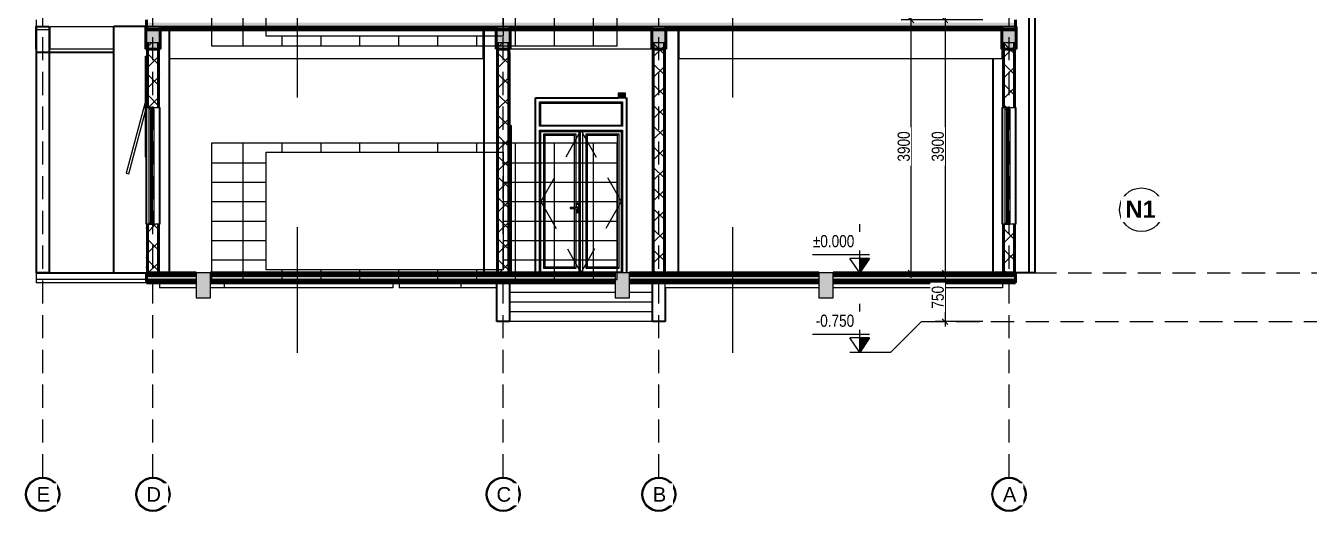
# Model space of a CAD drawing. Header units: millimetres. Extents: x -31177 to 43935, y -145912 to 20306.
# Drawn here: x -15163 to 4630, y -143675 to -136188 of the extents above; entities that cross this region are included whole.
import ezdxf

# ---------------------------------------------------------------- set-up
doc = ezdxf.new("R2010")
doc.units = ezdxf.units.MM
doc.linetypes.add('Centre', pattern=[2381.25, 476.25, -357.1875, 1190.625, -357.1875])
doc.linetypes.add('Hidden', pattern=[535.78125, 357.1875, -178.59375])
for name, color, linetype, lineweight in [('A-ANNO-DIMS', 1, 'Continuous', 9), ('A-ANNO-NOTE', 2, 'Continuous', 9), ('A-DETL', 8, 'Continuous', 18), ('A-DETL-GENF', 8, 'Continuous', 18), ('A-DOOR', 2, 'Continuous', 25), ('A-DOOR-FRAM', 2, 'Continuous', 18), ('A-FLOR', 7, 'Continuous', 18), ('A-FLOR-LEVL', 8, 'Continuous', 9), ('A-FLOR-MCUT', 7, 'Continuous', 50), ('A-FLOR-PATT', 8, 'Continuous', 50), ('A-GLAZ', 4, 'Continuous', 25), ('A-WALL', 7, 'Continuous', 35), ('A-WALL-PATT', 8, 'Continuous', 25), ('G-IMPT', 8, 'Continuous', 18), ('S-BEAM', 7, 'Continuous', 18), ('S-COLS', 7, 'Continuous', 35), ('S-FNDN', 7, 'Continuous', 18), ('S-GRID', 1, 'Continuous', 9), ('S-GRID-IDEN', 1, 'Continuous', 9)]:
    doc.layers.add(name, color=color, linetype=linetype, lineweight=lineweight)
doc.styles.add('Arial', font='arial.ttf', dxfattribs={"width": 0.8, "height": 187.5})
doc.styles.add('Arial_1', font='arial.ttf', dxfattribs={"height": 225})
doc.styles.add('Arial_B', font='arialbd.ttf', dxfattribs={"height": 262.5})
doc.dimstyles.new('kt_nam', dxfattribs={"dimscale": 304.8, "dimtxt": 191.298637, "dimasz": 0.295276, "dimexe": 0.492126, "dimexo": 0.0625, "dimgap": 0.049213, "dimtad": 1, "dimdec": 0, "dimzin": 0, "dimdsep": 46, "dimtxsty": 'Arial', "dimblk1": 'OBLIQUE', "dimblk2": 'OBLIQUE', "dimsah": 1, "dimcen": 0.09, "dimdle": 0.246063, "dimazin": 0, "dimtfac": 1, "dimtdec": 4, "dimtix": 1, "dimtmove": 0, "dimatfit": 3, "dimfxl": 1.968504, "dimfxlon": 1, "dimtvp": 1, "dimtfill": 1, "dimtolj": 1, "dimtzin": 0, "dimarcsym": 2})
pattern_1 = [(0, (-7608.4, -134654.615), (304.8, 76.2), [25.146, -203.454, 25.146, -203.454, -1219.2]), (0, (-7608.4, -134654.615), (304.8, 76.2), [-457.2, 25.146, -432.054, 25.146, -203.454, -533.4]), (0, (-7608.4, -134654.615), (304.8, 76.2), [-1143, 25.146, -127.254, 25.146, -355.854]), (120, (-7494.1, -134616.515), (-218.39114, 225.86454), [25.146, -203.454, 25.146, -203.454, -1219.2]), (120, (-7494.1, -134616.515), (-218.39114, 225.86454), [-457.2, 25.146, -432.054, 25.146, -203.454, -533.4]), (120, (-7494.1, -134616.515), (-218.39114, 225.86454), [-1143, 25.146, -127.254, 25.146, -355.854]), (240, (-7456, -134464.115), (-86.40886, -302.06454), [25.146, -203.454, 25.146, -203.454, -1219.2]), (240, (-7456, -134464.115), (-86.40886, -302.06454), [-457.2, 25.146, -432.054, 25.146, -203.454, -533.4]), (240, (-7456, -134464.115), (-86.40886, -302.06454), [-1143, 25.146, -127.254, 25.146, -355.854])]
pattern_2 = [(45, (-7608.4, -134654.61), (-159.099, 159.099), []), (135, (-7608.4, -134654.61), (-159.099, -159.099), [])]
pattern_3 = [(0, (-7608.4, -134654.6), (476.25, 476.25), [476.25, -476.25]), (0, (-7608.4, -134476), (476.25, 476.25), [476.25, -476.25]), (0, (-7608.4, -134297.43), (476.25, 476.25), [476.25, -476.25]), (90, (-7548.87, -134237.9), (-476.25, 476.25), [476.25, -476.25]), (90, (-7370.3, -134237.9), (-476.25, 476.25), [476.25, -476.25]), (90, (-7191.7, -134237.9), (-476.25, 476.25), [476.25, -476.25])]
pattern_4 = [(50, (-7608.4, -134654.6), (546.553, -47.817), [57.15, -628.65]), (355, (-7608.4, -134654.6), (-105.728, 573.17), [45.72, -502.92]), (100.451, (-7562.86, -134658.6), (440.828, 525.35), [48.57, -534.27]), (46.184, (-7608.4, -134502.2), (813.237, -126.13), [85.725, -942.975]), (96.636, (-7540.6, -134512.7), (712.21, 742.28), [72.855, -801.405]), (351.184, (-7608.4, -134502.2), (712.215, 742.276), [68.58, -754.38]), (21, (-7532.2, -134540.3), (454.843, -306.796), [57.15, -628.65]), (326, (-7532.2, -134540.3), (185.406, 552.564), [45.72, -502.92]), (71.451, (-7494.3, -134565.9), (640.25, 245.764), [48.57, -534.27]), (37.5, (-7608.4, -134654.61), (9.2664, 253.665), [25.146, -471.678, 25.146, -485.394, -504.825]), (37.5, (-7608.4, -134654.61), (9.2664, 253.665), [-1007.364, 25.146, -479.679]), (7.5, (-7608.4, -134654.61), (200.4594, 300.541), [25.146, -265.938, 25.146, -460.248, -192.405]), (7.5, (-7608.4, -134654.61), (200.4594, 300.541), [-776.478, 25.146, -167.259]), (327.5, (-7778.33, -134654.61), (406.773, -17.1864), [25.146, -165.354, 25.146, -569.214, -788.67]), (327.5, (-7778.33, -134654.61), (406.773, -17.1864), [-784.86, 25.146, -763.524]), (317.5, (-7854.53, -134654.6), (444.388, 76.28), [25.146, -222.504, 25.146, -369.57, -560.07]), (317.5, (-7854.53, -134654.6), (444.388, 76.28), [-642.366, 25.146, -534.924])]

# ---------------------------------------------------------------- blocks, each defined once
blk = doc.blocks.new('Cua_Chong_Chay_D7_1Canh - D7_1200x2200-2407364-MẶT CẮT 5-5')
at = {"layer": 'A-DOOR-FRAM'}
for q in [(-7699.1, 2275), (-7675, 0)]:
    blk.add_line((-7675, 2275), q, dxfattribs=at)
blk = doc.blocks.new('CUA SO 2 CANH NHOM KINH O O THOANG - S1_1500x1800-2404851-MẶT CẮT 5-5')
at = {"layer": 'A-GLAZ'}
for p, q in [((-13187, 2550), (-13263, 2550)), ((-13263, 2550), (-13263, 2525)), ((-13263, 2525), (-13187, 2525)), ((-13212.5, 2525), (-13237.5, 2525)), ((-13237.5, 2525), (-13237.5, 2449)), ((-13237.5, 2449), (-13212.5, 2449)), ((-13222.5, 2449), (-13227.5, 2449)), ((-13227.5, 2449), (-13227.5, 851)), ((-13222.5, 851), (-13222.5, 2449)), ((-13212.5, 2449), (-13212.5, 2525)), ((-13187, 2525), (-13187, 2550)), ((-13212.5, 851), (-13237.5, 851)), ((-13237.5, 851), (-13237.5, 775)), ((-13227.5, 851), (-13222.5, 851)), ((-13212.5, 775), (-13212.5, 851)), ((-13187, 775), (-13263, 775)), ((-13263, 775), (-13263, 750)), ((-13263, 750), (-13187, 750)), ((-13237.5, 775), (-13212.5, 775)), ((-13187, 750), (-13187, 775))]:
    blk.add_line(p, q, dxfattribs=at)
at = {"layer": 'A-GLAZ', "lineweight": 18}
for p, q in [((-13263, 2525), (-13263, 775)), ((-13237.5, 2449), (-13237.5, 851)), ((-13212.5, 2449), (-13212.5, 851)), ((-13187, 2525), (-13187, 775))]:
    blk.add_line(p, q, dxfattribs=at)
blk = doc.blocks.new('ATT_Window 2 - S5_800x600-2360992-MẶT CẮT 5-5')
at = {"layer": 'A-GLAZ'}
for p, q in [((-13314, 3490), (-13314, 3700)), ((-13310, 3700), (-13314, 3700)), ((-13310, 3490), (-13314, 3490)), ((-13314, 3340), (-13300, 3340)), ((-13314, 2260), (-13314, 3340)), ((-13314, 2647), (-13611, 1538)), ((-13572, 1528), (-13314, 2492)), ((-13314, 2407), (-13315, 2400)), ((-13315, 1800), (-13315, 2400)), ((-13314, 2260), (-13300, 2260)), ((-13310, 2110), (-13310, 2260)), ((-13314, 1900), (-13314, 2110)), ((-13300, 2110), (-13314, 2110)), ((-13310, 1775), (-13315, 1800)), ((-13300, 1900), (-13314, 1900)), ((-13310, 1775), (-13310, 1900)), ((-13300, 1775), (-13310, 1775)), ((-13611, 1538), (-13572, 1528))]:
    blk.add_line(p, q, dxfattribs=at)
blk = doc.blocks.new('M_Concrete-Rectangular-Column - COT250X350-2391829-MẶT CẮT 5-5')
at = {"layer": 'S-COLS'}
blk.add_line((-250, 3300), (-250, 0), dxfattribs=at)
blk = doc.blocks.new('M_Concrete-Rectangular-Column - COT250X400-2391830-MẶT CẮT 5-5')
at = {"layer": 'S-COLS'}
blk.add_line((-8100, 3750), (-8100, 0), dxfattribs=at)
blk = doc.blocks.new('M_Concrete-Rectangular-Column - COT250X350-V1-MẶT CẮT 5-5')
at = {"layer": 'S-COLS'}
blk.add_line((-12950, 3750), (-12950, 0), dxfattribs=at)
blk = doc.blocks.new('M_Concrete-Rectangular-Column - COT200X200-2391828-MẶT CẮT 5-5')
at = {"layer": 'S-COLS'}
for p, q in [((-15000, 3800), (-15000, 0)), ((-14999, 3800), (-14800, 3800)), ((-14800, 3800), (-14800, 0)), ((-14800, 0), (-14999, 0))]:
    blk.add_line(p, q, dxfattribs=at)
blk = doc.blocks.new('M_Concrete-Rectangular-Column - COT250X400-V2-MẶT CẮT 5-5')
at = {"layer": 'S-COLS'}
blk.add_line((-5100, 3750), (-5100, 0), dxfattribs=at)
blk = doc.blocks.new('dam betong - 220X350-2382505-MẶT CẮT 5-5')
at = {"layer": 'S-BEAM'}
for p, q in [((-15010, 3800), (-15010, 3450)), ((-15000, 3800), (-15010, 3800)), ((-14790, 3450), (-14790, 3750)), ((-15010, 3450), (-15000, 3450)), ((-14800, 3450), (-14790, 3450))]:
    blk.add_line(p, q, dxfattribs=at)
blk = doc.blocks.new('Mat_Tien_3dsMax - Sync_3dsMax_To_Revit-2401403-MẶT CẮT 5-5')
at = {"layer": 'G-IMPT'}
for p, q in [((-6600, -750), (-6600, -750)), ((-6600, -750), (-6600, -750)), ((-6600, -750), (-6600, -750)), ((-6600, -750), (-6600, -750)), ((-6600, -750), (-6600, -750)), ((-6600, -750), (-6600, -750)), ((-6600, -750), (-6600, -750)), ((-6600, -750), (-6600, -750)), ((-6599, -750), (-6598, -750)), ((-6598, -750), (-6599, -750)), ((-6599, -750), (-6598, -750)), ((-6598, -750), (-6599, -750)), ((-6597, -750), (-6598, -750)), ((-6597, -750), (-6598, -750)), ((-6597, -750), (-6598, -750)), ((-6597, -750), (-6598, -750)), ((-6596, -750), (-6596, -750)), ((-6596, -750), (-6596, -750)), ((-6596, -750), (-6596, -750)), ((-6596, -750), (-6596, -750)), ((-6596, -750), (-6596, -750)), ((-6596, -750), (-6596, -750)), ((-6596, -750), (-6596, -750)), ((-6596, -750), (-6596, -750))]:
    blk.add_line(p, q, dxfattribs=at)
blk = doc.blocks.new('Mat_Tien_3dsMax - Mat_Tien_3dsMax-2387879-MẶT CẮT 5-5')
blk.add_blockref('Mat_Tien_3dsMax - Sync_3dsMax_To_Revit-2401403-MẶT CẮT 5-5', (0, 0))
blk = doc.blocks.new('CỬA 2 CÁNH EROWINDOW_có ô chết_ - D2_1400x2200-2361183-MẶT CẮT 5-5')
at = {"layer": 'A-DOOR'}
for p, q in [((-7239, 2639), (-5961, 2639)), ((-7239, 2639), (-7219, 2619)), ((-7239, 2261), (-7239, 2639)), ((-7239, 2639), (-5961, 2639)), ((-7239, 2261), (-7239, 2639)), ((-7219, 2619), (-5981, 2619)), ((-7219, 2281), (-7219, 2619)), ((-5961, 2639), (-5981, 2619)), ((-5981, 2619), (-5981, 2281)), ((-5961, 2639), (-5961, 2261)), ((-5961, 2639), (-5961, 2261)), ((-7239, 2261), (-7219, 2281)), ((-5961, 2261), (-7239, 2261)), ((-5961, 2261), (-7239, 2261)), ((-7239, 2200), (-5961, 2200)), ((-7239, 2200), (-7219, 2180)), ((-7239, 0), (-7239, 2200)), ((-7239, 2200), (-5961, 2200)), ((-7239, 0), (-7239, 2200)), ((-7219, 2281), (-5981, 2281)), ((-7219, 2180), (-6628, 2180)), ((-7219, 0), (-7219, 2180)), ((-6628, 15), (-6628, 2187)), ((-6609, 2200), (-6573, 2200)), ((-6609, 15), (-6609, 2200)), ((-6573, 15), (-6573, 2200)), ((-6571, 15), (-6571, 2198)), ((-6571, 2180), (-5981, 2180)), ((-5981, 2281), (-5961, 2261)), ((-5961, 2200), (-5981, 2180)), ((-5981, 2180), (-5981, 0)), ((-5961, 2200), (-5961, 0)), ((-5961, 2200), (-5961, 0)), ((-7171, 2144), (-6680, 2144)), ((-7171, 2144), (-7151, 2124)), ((-7171, 71), (-7171, 2144)), ((-7171, 71), (-7171, 2144)), ((-7171, 2144), (-6680, 2144)), ((-7151, 91), (-7151, 2124)), ((-7151, 2124), (-6700, 2124)), ((-6700, 2124), (-6680, 2144)), ((-6700, 1008), (-6700, 2124)), ((-6680, 2144), (-6680, 1013)), ((-6680, 2144), (-6680, 1013)), ((-6520, 2144), (-6017, 2144)), ((-6520, 2144), (-6500, 2124)), ((-6520, 71), (-6520, 2144)), ((-6520, 2144), (-6017, 2144)), ((-6520, 71), (-6520, 2144)), ((-6500, 91), (-6500, 2124)), ((-6500, 2124), (-6037, 2124)), ((-6037, 2124), (-6017, 2144)), ((-6037, 91), (-6037, 2124)), ((-6017, 2144), (-6017, 71)), ((-6017, 2144), (-6017, 71)), ((-6690, 1008), (-6760, 1008)), ((-6689, 1004), (-6760, 1004)), ((-6760, 996), (-6689, 996)), ((-6760, 992), (-6690, 992)), ((-6700, 91), (-6700, 992)), ((-6680, 1013), (-6690, 1008)), ((-6690, 992), (-6680, 987)), ((-6679, 1009), (-6689, 1004)), ((-6689, 996), (-6679, 991)), ((-6654, 1013), (-6680, 1013)), ((-6654, 1009), (-6679, 1009)), ((-6679, 991), (-6654, 991)), ((-6674, 1055), (-6674, 1013)), ((-6634, 945), (-6634, 1055)), ((-6680, 987), (-6654, 987)), ((-6680, 987), (-6680, 71)), ((-6680, 987), (-6680, 71)), ((-6674, 987), (-6674, 945)), ((-6659, 960), (-6659, 971)), ((-6657, 973), (-6652, 973)), ((-6657, 953), (-6657, 958)), ((-6657, 958), (-6657, 953)), ((-6652, 958), (-6652, 953)), ((-6652, 953), (-6652, 958)), ((-6650, 971), (-6650, 960)), ((-7219, 15), (-6628, 15)), ((-7171, 71), (-7151, 91)), ((-6680, 71), (-7171, 71)), ((-6680, 71), (-7171, 71)), ((-6700, 91), (-7151, 91)), ((-6680, 71), (-6700, 91)), ((-6609, 15), (-6628, 15)), ((-6573, 15), (-6609, 15)), ((-6571, 15), (-6573, 15)), ((-6571, 15), (-5981, 15)), ((-6520, 71), (-6500, 91)), ((-6017, 71), (-6520, 71)), ((-6017, 71), (-6520, 71)), ((-6037, 91), (-6500, 91)), ((-6017, 71), (-6037, 91))]:
    blk.add_line(p, q, dxfattribs=at)
at = {"layer": 'A-DOOR', "linetype": 'Centre', "lineweight": 18}
for p, q in [((-6600, 2200), (-7219, 1100)), ((-6600, 2200), (-5981, 1100)), ((-7219, 1100), (-6600, 0)), ((-5981, 1100), (-6600, 0))]:
    blk.add_line(p, q, dxfattribs=at)
at = {"layer": 'A-DOOR', "flags": 128}
for points in [[(-6760, 1008), (-6760, 1008), (-6761, 1008), (-6761, 1008), (-6761, 1008), (-6762, 1008), (-6762, 1008), (-6762, 1008), (-6763, 1008), (-6763, 1007), (-6763, 1007), (-6763, 1007), (-6764, 1007), (-6764, 1007), (-6764, 1007), (-6765, 1007), (-6765, 1006), (-6765, 1006), (-6765, 1006), (-6766, 1006), (-6766, 1006), (-6766, 1005), (-6766, 1005), (-6766, 1005), (-6767, 1005), (-6767, 1004), (-6767, 1004), (-6767, 1004), (-6767, 1003), (-6767, 1003), (-6768, 1003), (-6768, 1003), (-6768, 1002), (-6768, 1002), (-6768, 1002), (-6768, 1001), (-6768, 1001), (-6768, 1001), (-6768, 1000), (-6768, 1000), (-6768, 1000), (-6768, 999), (-6768, 999), (-6768, 999), (-6768, 998), (-6768, 998), (-6768, 998), (-6768, 998), (-6768, 997), (-6767, 997), (-6767, 997), (-6767, 996), (-6767, 996), (-6767, 996), (-6767, 996), (-6767, 995), (-6766, 995), (-6766, 995), (-6766, 995), (-6766, 994), (-6765, 994), (-6765, 994), (-6765, 994), (-6765, 993), (-6764, 993), (-6764, 993), (-6764, 993), (-6764, 993), (-6763, 993), (-6763, 993), (-6763, 992), (-6762, 992), (-6762, 992), (-6762, 992), (-6762, 992), (-6761, 992), (-6761, 992), (-6761, 992), (-6760, 992), (-6760, 992)], [(-6654, 987), (-6654, 987), (-6653, 987), (-6653, 987), (-6652, 987), (-6651, 987), (-6651, 987), (-6650, 988), (-6650, 988), (-6650, 988), (-6649, 988), (-6649, 988), (-6648, 988), (-6648, 989), (-6647, 989), (-6647, 989), (-6646, 990), (-6646, 990), (-6646, 990), (-6645, 991), (-6645, 991), (-6644, 991), (-6644, 992), (-6644, 992), (-6643, 993), (-6643, 993), (-6643, 993), (-6643, 994), (-6642, 994), (-6642, 995), (-6642, 995), (-6642, 996), (-6642, 996), (-6641, 997), (-6641, 997), (-6641, 998), (-6641, 998), (-6641, 999), (-6641, 999), (-6641, 1000), (-6641, 1000), (-6641, 1001), (-6641, 1001), (-6641, 1002), (-6641, 1002), (-6641, 1003), (-6642, 1003), (-6642, 1004), (-6642, 1004), (-6642, 1005), (-6642, 1005), (-6642, 1006), (-6643, 1006), (-6643, 1007), (-6643, 1007), (-6644, 1008), (-6644, 1008), (-6644, 1008), (-6645, 1009), (-6645, 1009), (-6645, 1010), (-6646, 1010), (-6646, 1010), (-6647, 1011), (-6647, 1011), (-6647, 1011), (-6648, 1011), (-6648, 1012), (-6649, 1012), (-6649, 1012), (-6650, 1012), (-6650, 1012), (-6651, 1013), (-6651, 1013), (-6652, 1013), (-6652, 1013), (-6653, 1013), (-6653, 1013), (-6654, 1013), (-6654, 1013)]]:
    blk.add_lwpolyline(points, dxfattribs=at)
at = {"layer": 'A-DOOR'}
for centre, radius, start, end in [((-6760, 1000), 3.66, 90, 270), ((-6654, 1055), 20, 0, 180), ((-6654, 1000), 15, 0, 120.3216), ((-6654, 1000), 15, 239.6784, 0), ((-6654, 1000), 15, 105, 110.0431), ((-6654, 1063), 3, 0, 180), ((-6654, 1063), 3, 180, 0), ((-6654, 1000), 3.02, 0, 180), ((-6654, 1000), 3.02, 135, 150), ((-6654, 1000), 3.02, 180, 0), ((-6654, 1000), 3.02, 210, 225), ((-6654, 1000), 15, 90, 95.2302), ((-6654, 1000), 8.66, 270, 90), ((-6654, 1000), 15, 75, 80.3895), ((-6654, 1000), 15, 60, 65.5028), ((-6654, 1000), 15, 45, 50.5307), ((-6654, 945), 20, 180, 360), ((-6654, 1000), 15, 249.9569, 255), ((-6657, 971), 2.04, 90, 180), ((-6657, 960), 1.99, 180, 268.9596), ((-6657, 960), 1.99, 224.4798, 268.9596), ((-6654, 953), 2.5, 180, 0), ((-6654, 938), 3, 0, 180), ((-6654, 938), 3, 180, 0), ((-6654, 1000), 15, 264.7698, 270), ((-6654, 1000), 15, 279.6105, 285), ((-6652, 971), 2.04, 0, 90), ((-6652, 960), 1.99, 271.0404, 0), ((-6652, 960), 1.99, 271.0404, 315.5202), ((-6654, 1000), 15, 294.4972, 300), ((-6654, 1000), 15, 309.4693, 315)]:
    blk.add_arc(centre, radius, start, end, dxfattribs=at)
for points in [[(-6689, 1004), (-6689, 1004), (-6689, 1005), (-6689, 1006), (-6690, 1008), (-6690, 1008), (-6690, 1008)], [(-6689, 996), (-6689, 996), (-6689, 995), (-6689, 994), (-6690, 992), (-6690, 992), (-6690, 992)], [(-6679, 1009), (-6679, 1009), (-6679, 1010), (-6679, 1011), (-6680, 1013), (-6680, 1013), (-6680, 1013)], [(-6679, 991), (-6679, 991), (-6679, 990), (-6679, 989), (-6680, 987), (-6680, 987), (-6680, 987)]]:
    blk.add_open_spline(points, degree=3, knots=[0, 0, 0, 0, 0.166667, 0.333333, 0.666667, 1, 1, 1, 1], dxfattribs=at)
blk = doc.blocks.new('Level - _-000-1742762-MẶT CẮT 5-5')
at = {"layer": 'A-FLOR-LEVL'}
blk.add_hatch(color=256, dxfattribs=at).paths.add_polyline_path([(-2303, 225), (-2303, 0), (-2153, 225)])
for p, q in [((-2303, 0), (-2303, 750)), ((-2153, 277), (-3032, 277)), ((-2303, 0), (-2453, 225)), ((-2153, 225), (-2453, 225)), ((-2303, 0), (-2153, 225)), ((-2303, 225), (-2153, 225)), ((-2153, 225), (-2303, 0)), ((-2303, 0), (-2303, 225)), ((-2153, 0), (-2453, 0))]:
    blk.add_line(p, q, dxfattribs=at)
blk = doc.blocks.new('Level - 000_-1742766-MẶT CẮT 5-5')
at = {"layer": 'A-FLOR-LEVL'}
blk.add_hatch(color=256, dxfattribs=at).paths.add_polyline_path([(-2303, 4125), (-2303, 3900), (-2153, 4125)])
for p, q in [((-2303, 3900), (-2303, 4650)), ((-2153, 4177), (-3032, 4177)), ((-2303, 3900), (-2453, 4125)), ((-2153, 4125), (-2453, 4125)), ((-2303, 3900), (-2153, 4125)), ((-2303, 4125), (-2153, 4125)), ((-2153, 4125), (-2303, 3900)), ((-2303, 3900), (-2303, 4125)), ((-2153, 3900), (-2453, 3900))]:
    blk.add_line(p, q, dxfattribs=at)
blk = doc.blocks.new('_Oblique')
at = {"color": 0, "linetype": 'ByBlock', "lineweight": -2}
blk.add_line((-0.5, -0.5), (0.5, 0.5), dxfattribs=at)
blk = doc.blocks.new('DIMBLOCK4-MẶT CẮT 5-5')
at = {"layer": 'A-ANNO-DIMS', "color": 0, "lineweight": -2, "transparency": 16777216}
for p, q in [((-406, -136100), (-1137, -136100)), ((-987, -136025), (-987, -140075)), ((-406, -140000), (-1137, -140000))]:
    blk.add_line(p, q, dxfattribs=at)
at = {"layer": 'Defpoints', "color": 0, "transparency": 16777216}
for p in [(-387, -136100), (-987, -140000), (-387, -140000)]:
    blk.add_point(p, dxfattribs=at)
at = {"layer": 'A-ANNO-DIMS', "color": 0, "lineweight": -2, "transparency": 16777216, "xscale": 90, "yscale": 90, "zscale": 90}
for p, rotation in [((-987, -136100), 90), ((-987, -140000), 270)]:
    blk.add_blockref('_Oblique', p, dxfattribs=dict(at, rotation=rotation))
at = {"layer": 'A-ANNO-DIMS', "color": 0, "transparency": 16777216, "insert": (-1098, -138050), "char_height": 187.5, "width": 550.94, "attachment_point": 5, "rotation": 90, "style": 'Arial', "bg_fill": 3, "box_fill_scale": 1.1, "bg_fill_color": 256, "bg_fill_true_color": 13158600, "bg_fill_transparency": 0}
blk.add_mtext('\\A1;3900', dxfattribs=at)
blk = doc.blocks.new('DIMBLOCK5-MẶT CẮT 5-5')
at = {"layer": 'A-ANNO-DIMS', "color": 0, "lineweight": -2, "transparency": 16777216}
for p, q in [((-987, -139925), (-987, -140825)), ((-406, -140000), (-1137, -140000)), ((-406, -140750), (-1137, -140750))]:
    blk.add_line(p, q, dxfattribs=at)
at = {"layer": 'Defpoints', "color": 0, "transparency": 16777216}
for p in [(-387, -140000), (-987, -140750), (-387, -140750)]:
    blk.add_point(p, dxfattribs=at)
at = {"layer": 'A-ANNO-DIMS', "color": 0, "lineweight": -2, "transparency": 16777216, "xscale": 90, "yscale": 90, "zscale": 90}
for p, rotation in [((-987, -140000), 90), ((-987, -140750), 270)]:
    blk.add_blockref('_Oblique', p, dxfattribs=dict(at, rotation=rotation))
at = {"layer": 'A-ANNO-DIMS', "color": 0, "transparency": 16777216, "insert": (-1098, -140375), "char_height": 187.5, "width": 413.21, "attachment_point": 5, "rotation": 90, "style": 'Arial', "bg_fill": 3, "box_fill_scale": 1.1, "bg_fill_color": 256, "bg_fill_true_color": 13158600, "bg_fill_transparency": 0}
blk.add_mtext('\\A1;750', dxfattribs=at)
blk = doc.blocks.new('DIMBLOCK9-MẶT CẮT 5-5')
at = {"layer": 'A-ANNO-DIMS', "color": 0, "lineweight": -2, "transparency": 16777216}
for p, q in [((-931, -136100), (-1662, -136100)), ((-1512, -136025), (-1512, -140075)), ((-931, -140000), (-1662, -140000))]:
    blk.add_line(p, q, dxfattribs=at)
at = {"layer": 'Defpoints', "color": 0, "transparency": 16777216}
for p in [(-912, -136100), (-1512, -140000), (-912, -140000)]:
    blk.add_point(p, dxfattribs=at)
at = {"layer": 'A-ANNO-DIMS', "color": 0, "lineweight": -2, "transparency": 16777216, "xscale": 90, "yscale": 90, "zscale": 90}
for p, rotation in [((-1512, -136100), 90), ((-1512, -140000), 270)]:
    blk.add_blockref('_Oblique', p, dxfattribs=dict(at, rotation=rotation))
at = {"layer": 'A-ANNO-DIMS', "color": 0, "transparency": 16777216, "insert": (-1623, -138050), "char_height": 187.5, "width": 550.94, "attachment_point": 5, "rotation": 90, "style": 'Arial', "bg_fill": 3, "box_fill_scale": 1.1, "bg_fill_color": 256, "bg_fill_true_color": 13158600, "bg_fill_transparency": 0}
blk.add_mtext('\\A1;3900', dxfattribs=at)
blk = doc.blocks.new('GHI CHU VL_FULL - M-1415100-MẶT CẮT 5-5')
at = {"layer": 'A-ANNO-NOTE'}
blk.add_circle((2555, 13618), 337, dxfattribs=at)
blk = doc.blocks.new('Grid - TRUC  D1-102336-MẶT CẮT 5-5')
at = {"layer": 'S-GRID-IDEN'}
for radius in [263, 248]:
    blk.add_circle((0, -3413), radius, dxfattribs=at)

msp = doc.modelspace()

# ---------------------------------------------------------------- hatches: boundary and pattern name
at = {"layer": 'A-DETL-GENF'}
h = msp.add_hatch(dxfattribs=at)
h.set_pattern_fill('FP_6', style=0, pattern_type=2)
h.set_pattern_definition([(0, (-7608.4, -130800), (0, 300), []), (90, (-7608.4, -130800), (-600, 4e-14), [])])
h.paths.add_polyline_path([(-12296.4, -136500), (-7910, -136500), (-7910, -136350), (-11453.4, -136350), (-11453.4, -134538), (-7801.4, -134538), (-7801.4, -136200), (-7690, -136200), (-7690, -136500), (-6041.4, -136500), (-6041.4, -134400), (-12296.4, -134400), (-12296.4, -136488.3)])
for points in [[(-5916.4, -137300), (-5916.4, -137230), (-6026.4, -137230), (-6026.4, -137300)], [(-12531.4, -140381.8), (-12311.4, -140381.8), (-12311.4, -140000), (-12531.4, -140000), (-12531.4, -140267)], [(-5853.4, -140381.8), (-5853.4, -140000), (-6073.4, -140000), (-6073.4, -140381.8)], [(-2931.4, -140381.8), (-2711.4, -140381.8), (-2711.4, -140000), (-2931.4, -140000)]]:
    msp.add_hatch(color=7, dxfattribs=at).paths.add_polyline_path(points)
h = msp.add_hatch(dxfattribs=at)
h.set_pattern_fill('FP_5', style=0, pattern_type=2)
h.set_pattern_definition([(0, (-7608.4, -134400), (0, 300), []), (90, (-7608.4, -134400), (-600, 4e-14), [])])
h.paths.add_polyline_path([(-12296.4, -140100), (-6073.4, -140100), (-6073.4, -140000), (-6041.4, -140000), (-6041.4, -138000), (-12296.4, -138000), (-12296.4, -139945.4)])
h.paths.add_polyline_path([(-10492.2, -139950), (-11453.4, -139950), (-11453.4, -138138), (-7801.4, -138138), (-7801.4, -139950), (-10216.7, -139950)])
at = {"layer": 'A-FLOR-PATT', "lineweight": 18}
h = msp.add_hatch(dxfattribs=at)
h.set_pattern_fill('FP_4', color=256, style=0, pattern_type=2)
h.set_pattern_definition(pattern_4)
h.paths.add_polyline_path([(-10354.5, -136240), (99.7, -136240), (99.7, -136140), (-13301.4, -136140), (-13301.4, -136240), (-10492.2, -136240)])
h = msp.add_hatch(dxfattribs=at)
h.set_pattern_fill('FP_3', color=256, style=0, pattern_type=2)
h.set_pattern_definition(pattern_3)
h.paths.add_polyline_path([(-10492.2, -136250), (99.7, -136250), (99.7, -136240), (-13301.4, -136240), (-13301.4, -136250), (-10561.1, -136250)])
h = msp.add_hatch(dxfattribs=at)
h.set_pattern_fill('FP_1', color=256, style=0, pattern_type=2)
h.set_pattern_definition(pattern_1)
h.paths.add_polyline_path([(-21.1, -140040), (99.7, -140040), (99.7, -140000), (-2711.4, -140000), (-2711.4, -140040), (-572.3, -140040)])
h.paths.add_polyline_path([(-13247.8, -140040), (-12531.4, -140040), (-12531.4, -140000), (-13301.4, -140000), (-13301.4, -140040)])
h.paths.add_polyline_path([(-12311.4, -140040), (-6073.4, -140040), (-6073.4, -140000), (-12311.4, -140000)])
h.paths.add_polyline_path([(-2931.4, -140040), (-2931.4, -140000), (-5853.4, -140000), (-5853.4, -140040), (-4981.1, -140040)])
h = msp.add_hatch(dxfattribs=at)
h.set_pattern_fill('FP_4', color=256, style=0, pattern_type=2)
h.set_pattern_definition(pattern_4)
h.paths.add_polyline_path([(-8287.8, -140140), (-6073.4, -140140), (-6073.4, -140040), (-12311.4, -140040), (-12311.4, -140140), (-8563.4, -140140)])
h.paths.add_polyline_path([(-13247.8, -140140), (-12531.4, -140140), (-12531.4, -140040), (-13301.4, -140040), (-13301.4, -140140)])
h.paths.add_polyline_path([(-21.1, -140140), (99.7, -140140), (99.7, -140040), (-2711.4, -140040), (-2711.4, -140140), (-572.3, -140140)])
h.paths.add_polyline_path([(-2931.4, -140140), (-2931.4, -140040), (-5853.4, -140040), (-5853.4, -140140), (-4981.1, -140140)])
h = msp.add_hatch(dxfattribs=at)
h.set_pattern_fill('FP_3', color=256, style=0, pattern_type=2)
h.set_pattern_definition(pattern_3)
h.paths.add_polyline_path([(-21.1, -140150), (99.7, -140150), (99.7, -140140), (-2711.4, -140140), (-2711.4, -140150), (-572.3, -140150)])
h.paths.add_polyline_path([(-13247.8, -140150), (-12531.4, -140150), (-12531.4, -140140), (-13301.4, -140140), (-13301.4, -140150)])
h.paths.add_polyline_path([(-12311.4, -140150), (-6073.4, -140150), (-6073.4, -140140), (-12311.4, -140140)])
h.paths.add_polyline_path([(-2931.4, -140150), (-2931.4, -140140), (-5853.4, -140140), (-5853.4, -140150), (-4981.1, -140150)])
at = {"layer": 'A-WALL-PATT', "lineweight": 18}
h = msp.add_hatch(dxfattribs=at)
h.set_pattern_fill('FP_1', color=256, style=0, pattern_type=2)
h.set_pattern_definition(pattern_1)
h.paths.add_polyline_path([(-13300, -140000), (-13285, -140000), (-13285, -139250), (-13300, -139250), (-13300, -139945.4)])
h.paths.add_polyline_path([(-13300, -137450), (-13285, -137450), (-13285, -136450), (-13300, -136450), (-13300, -137412.9)])
h = msp.add_hatch(dxfattribs=at)
h.set_pattern_fill('FP_2', color=256, style=0, pattern_type=2)
h.set_pattern_definition(pattern_2)
h.paths.add_polyline_path([(-13247.8, -140000), (-13115, -140000), (-13115, -139250), (-13285, -139250), (-13285, -140000)])
h.paths.add_polyline_path([(-13285, -137450), (-13115, -137450), (-13115, -136450), (-13285, -136450), (-13285, -137412.9)])
h = msp.add_hatch(dxfattribs=at)
h.set_pattern_fill('FP_1', color=256, style=0, pattern_type=2)
h.set_pattern_definition(pattern_1)
h.paths.add_polyline_path([(-13115, -140000), (-13100, -140000), (-13100, -139250), (-13115, -139250), (-13115, -139945.4)])
h.paths.add_polyline_path([(-13110, -137450), (-13100, -137450), (-13100, -136450), (-13115, -136450), (-13115, -137450)])
h = msp.add_hatch(dxfattribs=at)
h.set_pattern_fill('FP_1', color=256, style=0, pattern_type=2)
h.set_pattern_definition(pattern_1)
h.paths.add_polyline_path([(-7885, -140000), (-7885, -136450), (-7900, -136450), (-7900, -140000)])
h = msp.add_hatch(dxfattribs=at)
h.set_pattern_fill('FP_2', color=256, style=0, pattern_type=2)
h.set_pattern_definition(pattern_2)
h.paths.add_polyline_path([(-7874.5, -140000), (-7715, -140000), (-7715, -136450), (-7885, -136450), (-7885, -140000)])
h = msp.add_hatch(dxfattribs=at)
h.set_pattern_fill('FP_1', color=256, style=0, pattern_type=2)
h.set_pattern_definition(pattern_1)
h.paths.add_polyline_path([(-7700, -140000), (-7700, -136450), (-7715, -136450), (-7715, -140000)])
h = msp.add_hatch(dxfattribs=at)
h.set_pattern_fill('FP_1', color=256, style=0, pattern_type=2)
h.set_pattern_definition(pattern_1)
h.paths.add_polyline_path([(-5485, -140000), (-5485, -136450), (-5500, -136450), (-5500, -140000)])
h = msp.add_hatch(dxfattribs=at)
h.set_pattern_fill('FP_2', color=256, style=0, pattern_type=2)
h.set_pattern_definition(pattern_2)
h.paths.add_polyline_path([(-5315, -140000), (-5315, -136450), (-5485, -136450), (-5485, -140000)])
h = msp.add_hatch(dxfattribs=at)
h.set_pattern_fill('FP_1', color=256, style=0, pattern_type=2)
h.set_pattern_definition(pattern_1)
h.paths.add_polyline_path([(-5300, -140000), (-5300, -136450), (-5315, -136450), (-5315, -140000)])
h = msp.add_hatch(dxfattribs=at)
h.set_pattern_fill('FP_1', color=256, style=0, pattern_type=2)
h.set_pattern_definition(pattern_1)
h.paths.add_polyline_path([(-85, -140000), (-85, -139250), (-100, -139250), (-100, -140000)])
h.paths.add_polyline_path([(-100, -137450), (-85, -137450), (-85, -136450), (-100, -136450), (-100, -137372.7)])
h = msp.add_hatch(dxfattribs=at)
h.set_pattern_fill('FP_2', color=256, style=0, pattern_type=2)
h.set_pattern_definition(pattern_2)
h.paths.add_polyline_path([(85, -140000), (85, -139250), (-85, -139250), (-85, -140000), (-21.1, -140000)])
h.paths.add_polyline_path([(85, -137450), (85, -136450), (-85, -136450), (-85, -137450), (47.7, -137450)])
h = msp.add_hatch(dxfattribs=at)
h.set_pattern_fill('FP_1', color=256, style=0, pattern_type=2)
h.set_pattern_definition(pattern_1)
h.paths.add_polyline_path([(100, -140000), (100, -139250), (85, -139250), (85, -140000)])
h.paths.add_polyline_path([(100, -137450), (100, -136450), (85, -136450), (85, -137450)])
at = {"layer": 'S-BEAM'}
for points in [[(-13090, -136550), (-13090, -136200), (-13310, -136200), (-13310, -136550), (-13247.8, -136550)], [(-7910, -136550), (-7690, -136550), (-7690, -136200), (-7910, -136200), (-7910, -136407.9)], [(-5510, -136550), (-5290, -136550), (-5290, -136200), (-5510, -136200), (-5510, -136407.9)], [(100, -136550), (110, -136550), (110, -136200), (-110, -136200), (-110, -136550), (-21.1, -136550)]]:
    msp.add_hatch(color=8, dxfattribs=at).paths.add_polyline_path(points)

# ---------------------------------------------------------------- linework, layer by layer
at = {"layer": 'A-DETL'}
for p, q in [((-12296.4, -134400), (-12296.4, -136500)), ((-11453.4, -136350), (-11453.4, -134538)), ((-7801.4, -134538), (-7801.4, -136350)), ((-6041.4, -136500), (-6041.4, -134400)), ((-10974.5, -135633), (-10974.5, -137293)), ((-4261.6, -135633), (-4261.6, -137293)), ((-7801.4, -136350), (-11453.4, -136350)), ((-12296.4, -136500), (-6041.4, -136500)), ((-5916.4, -137230), (-6026.4, -137230)), ((-6026.4, -137230), (-6026.4, -137300)), ((-6026.4, -137300), (-5916.4, -137300)), ((-5916.4, -137300), (-5916.4, -137230)), ((-6041.4, -138000), (-12296.4, -138000)), ((-12296.4, -138000), (-12296.4, -140100)), ((-11453.4, -139950), (-11453.4, -138138)), ((-11453.4, -138138), (-7801.4, -138138)), ((-7801.4, -138138), (-7801.4, -139950)), ((-6041.4, -140100), (-6041.4, -138000)), ((-10974.5, -139293), (-10974.5, -141231.8)), ((-4266.5, -139293), (-4266.5, -141231.8)), ((-12311.4, -140000), (-12531.4, -140000)), ((-12531.4, -140000), (-12531.4, -140381.8)), ((-12311.4, -140381.8), (-12311.4, -140000)), ((-12296.4, -140100), (-6041.4, -140100)), ((-7801.4, -139950), (-11453.4, -139950)), ((-5853.4, -140000), (-6073.4, -140000)), ((-6073.4, -140000), (-6073.4, -140381.8)), ((-5853.4, -140381.8), (-5853.4, -140000)), ((-2711.4, -140000), (-2931.4, -140000)), ((-2931.4, -140000), (-2931.4, -140381.8)), ((-2711.4, -140381.8), (-2711.4, -140000)), ((-12531.4, -140381.8), (-12311.4, -140381.8)), ((-6073.4, -140381.8), (-5853.4, -140381.8)), ((-2931.4, -140381.8), (-2711.4, -140381.8))]:
    msp.add_line(p, q, dxfattribs=at)
at = {"layer": 'A-FLOR'}
for p, q in [((-15000, -136100), (-15000, -136200)), ((-14999.3, -136100), (-14999.3, -136250)), ((-14787.3, -136250), (-14999.3, -136250)), ((-15000, -140000), (-15000, -140150)), ((-14999.3, -140000), (-14999.3, -140150)), ((-13301.4, -140150), (-15000, -140150)), ((-13100.9, -140150), (-13100.9, -140230)), ((-13100, -140150), (-13100, -140230)), ((-12531.4, -140230), (-13100, -140230)), ((-9501.7, -140230), (-12311.4, -140230)), ((-12100, -140150), (-12100, -140230)), ((-9501.7, -140150), (-9501.7, -140230)), ((-9401.7, -140150), (-9401.7, -140230)), ((-7902.6, -140230), (-9401.7, -140230)), ((-8451.7, -140150), (-8451.7, -140230)), ((-7902.6, -140150), (-7902.6, -140230)), ((-6073.4, -140300), (-7700, -140300)), ((-5500, -140300), (-5853.4, -140300)), ((-5300.9, -140230), (-5300.9, -140150)), ((-2931.4, -140230), (-5300.9, -140230)), ((-101.7, -140230), (-2711.4, -140230)), ((-101.7, -140150), (-101.7, -140230)), ((-5500, -140450), (-7700, -140450)), ((-5500, -140600), (-7700, -140600)), ((-5500, -140750), (-7700, -140750))]:
    msp.add_line(p, q, dxfattribs=at)
at = {"layer": 'A-FLOR', "lineweight": 50}
for p, q in [((-13301.4, -136100), (-13301.4, -136250)), ((99.7, -136250), (99.7, -136100)), ((-13301.4, -136250), (99.7, -136250)), ((-12531.4, -140000), (-13301.4, -140000)), ((-13301.4, -140000), (-13301.4, -140150)), ((-6073.4, -140000), (-12311.4, -140000)), ((-2931.4, -140000), (-5853.4, -140000)), ((99.7, -140000), (-2711.4, -140000)), ((99.7, -140150), (99.7, -140000)), ((-13301.4, -140150), (-12531.4, -140150)), ((-12311.4, -140150), (-6073.4, -140150)), ((-5853.4, -140150), (-2931.4, -140150)), ((-2711.4, -140150), (99.7, -140150))]:
    msp.add_line(p, q, dxfattribs=at)
at = {"layer": 'A-FLOR-LEVL', "linetype": 'Hidden'}
for p, q in [((-2303, -140000), (14693.6, -140000)), ((-1350.5, -140750), (13741.1, -140750))]:
    msp.add_line(p, q, dxfattribs=at)
at = {"layer": 'A-FLOR-LEVL'}
for p, q in [((-1350.5, -140750), (-1826.7, -141226.2)), ((-1826.7, -141226.2), (-2303, -141226.2))]:
    msp.add_line(p, q, dxfattribs=at)
at = {"layer": 'A-FLOR-MCUT'}
for p, q in [((99.7, -136240), (-13301.4, -136240)), ((-12531.4, -140040), (-13301.4, -140040)), ((-6073.4, -140040), (-12311.4, -140040)), ((-2931.4, -140040), (-5853.4, -140040)), ((99.7, -140040), (-2711.4, -140040)), ((-12531.4, -140140), (-13301.4, -140140)), ((-6073.4, -140140), (-12311.4, -140140)), ((-2931.4, -140140), (-5853.4, -140140)), ((99.7, -140140), (-2711.4, -140140))]:
    msp.add_line(p, q, dxfattribs=at)
at = {"layer": 'A-WALL'}
for p, q in [((306, -127400), (306, -140000)), ((400, -127400), (400, -140000)), ((-13802, -140000), (-13802, -136200)), ((-13310, -136200), (-13802, -136200)), ((-7687.3, -136450), (-7690, -136450)), ((-5510, -136450), (-5512.7, -136450)), ((-13802, -136600), (-15000, -136600)), ((-15000, -136600), (-15000, -140000)), ((-12937.3, -136600), (-12950, -136600)), ((-8100, -136600), (-8112.7, -136600)), ((-7699.1, -136600), (-7700, -136600)), ((-7699.1, -140000), (-7699.1, -136600)), ((-5087.3, -136600), (-5100, -136600)), ((-7300, -140000), (-7300, -137300)), ((-7300, -137300), (-6026.4, -137300)), ((-5916.4, -137300), (-5900, -137300)), ((-5900, -137300), (-5900, -140000)), ((-13300, -139250), (-13300, -137450)), ((-13100, -137450), (-13100, -139250)), ((-100, -139250), (-100, -137450)), ((100, -137450), (100, -139250)), ((-14999.3, -140000), (-13301.4, -140000)), ((400, -140000), (100, -140000)), ((-7900, -140750), (-7900, -140150)), ((-7700, -140150), (-7700, -140750)), ((-5500, -140750), (-5500, -140150)), ((-5300, -140230), (-5300, -140750)), ((-7700, -140750), (-7900, -140750)), ((-5300, -140750), (-5500, -140750))]:
    msp.add_line(p, q, dxfattribs=at)
at = {"layer": 'A-WALL', "lineweight": 25}
for p, q in [((-13100, -136450), (-13300, -136450)), ((-13300, -136450), (-13300, -137450)), ((-13100, -137450), (-13100, -136450)), ((-7700, -136450), (-7900, -136450)), ((-7900, -136450), (-7900, -140000)), ((-7700, -140000), (-7700, -136450)), ((-5300, -136450), (-5500, -136450)), ((-5500, -136450), (-5500, -140000)), ((-5300, -140000), (-5300, -136450)), ((100, -136450), (-100, -136450)), ((-100, -136450), (-100, -137450)), ((100, -137450), (100, -136450)), ((-13300, -137450), (-13100, -137450)), ((-100, -137450), (100, -137450)), ((-13100, -139250), (-13300, -139250)), ((-13300, -139250), (-13300, -140000)), ((-13100, -140000), (-13100, -139250)), ((100, -139250), (-100, -139250)), ((-100, -139250), (-100, -140000)), ((100, -140000), (100, -139250)), ((99.7, -140000), (100, -140000))]:
    msp.add_line(p, q, dxfattribs=at)
at = {"layer": 'A-WALL', "lineweight": 50}
for p, q in [((-13285, -136450), (-13285, -137450)), ((-13115, -136450), (-13115, -137450)), ((-7885, -136450), (-7885, -140000)), ((-7715, -136450), (-7715, -140000)), ((-5485, -136450), (-5485, -140000)), ((-5315, -136450), (-5315, -140000)), ((-85, -136450), (-85, -137450)), ((85, -136450), (85, -137450)), ((-13285, -139250), (-13285, -140000)), ((-13115, -139250), (-13115, -140000)), ((-85, -139250), (-85, -140000)), ((85, -139250), (85, -140000))]:
    msp.add_line(p, q, dxfattribs=at)
at = {"layer": 'S-BEAM'}
for p, q in [((-14787.3, -136550), (-14787.3, -136200)), ((-14787.3, -136200), (-13802, -136200)), ((-13090, -136200), (-13300, -136200)), ((-12937.3, -136700), (-12937.3, -136250)), ((-8112.7, -136250), (-8112.7, -136700)), ((-7690, -136200), (-7910, -136200)), ((-7687.3, -136550), (-7687.3, -136250)), ((-5512.7, -136250), (-5512.7, -136550)), ((-5290, -136200), (-5510, -136200)), ((-5087.3, -136700), (-5087.3, -136250)), ((-112.7, -136250), (-112.7, -136700)), ((100, -136200), (-110, -136200)), ((-13802, -136550), (-14787.3, -136550)), ((-5512.7, -136550), (-7687.3, -136550)), ((-8112.7, -136700), (-12937.3, -136700)), ((-112.7, -136700), (-5087.3, -136700))]:
    msp.add_line(p, q, dxfattribs=at)
at = {"layer": 'S-BEAM', "lineweight": 50}
for p, q in [((-13300, -136200), (-13310, -136200)), ((-13310, -136200), (-13310, -136550)), ((-13090, -136550), (-13090, -136200)), ((-7910, -136200), (-7910, -136550)), ((-7690, -136550), (-7690, -136200)), ((-5510, -136200), (-5510, -136550)), ((-5290, -136550), (-5290, -136200)), ((-110, -136200), (-110, -136550)), ((110, -136200), (100, -136200)), ((110, -136550), (110, -136200)), ((-13310, -136550), (-13090, -136550)), ((-7910, -136550), (-7690, -136550)), ((-5510, -136550), (-5290, -136550)), ((-110, -136550), (110, -136550))]:
    msp.add_line(p, q, dxfattribs=at)
at = {"layer": 'S-FNDN', "lineweight": 35}
for p, q in [((-13300, -136100), (-13300, -136200)), ((100, -136200), (100, -136100)), ((-13090, -136200), (-7910, -136200)), ((-7690, -136200), (-5510, -136200)), ((-5290, -136200), (-110, -136200)), ((-13301.4, -140100), (-12531.4, -140100)), ((-12311.4, -140100), (-6073.4, -140100)), ((-5853.4, -140100), (-2931.4, -140100)), ((-2711.4, -140100), (99.7, -140100))]:
    msp.add_line(p, q, dxfattribs=at)
at = {"layer": 'S-FNDN'}
for p, q in [((-13300, -136200), (-13090, -136200)), ((-7910, -136200), (-7690, -136200)), ((-5510, -136200), (-5290, -136200)), ((-110, -136200), (100, -136200)), ((-13301.4, -140100), (-15000, -140100))]:
    msp.add_line(p, q, dxfattribs=at)

# ---------------------------------------------------------------- block references
at = {"layer": 'A-ANNO-NOTE', "rotation": 180}
msp.add_blockref('GHI CHU VL_FULL - M-1415100-MẶT CẮT 5-5', (4596.8, -125407.5), dxfattribs=at)
at = {"layer": 'A-DOOR'}
msp.add_blockref('CỬA 2 CÁNH EROWINDOW_có ô chết_ - D2_1400x2200-2361183-MẶT CẮT 5-5', (0, -140000), dxfattribs=at)
at = {"layer": 'A-DOOR', "lineweight": 18}
msp.add_blockref('Cua_Chong_Chay_D7_1Canh - D7_1200x2200-2407364-MẶT CẮT 5-5', (0, -140000), dxfattribs=at)
at = {"layer": 'A-FLOR-LEVL'}
for name, p in [('Level - _-000-1742762-MẶT CẮT 5-5', (0, -140000)), ('Level - 000_-1742766-MẶT CẮT 5-5', (0, -145126.2))]:
    msp.add_blockref(name, p, dxfattribs=at)
at = {"layer": 'A-GLAZ'}
msp.add_blockref('ATT_Window 2 - S5_800x600-2360992-MẶT CẮT 5-5', (0, -140000), dxfattribs=at)
at = {"layer": 'A-GLAZ', "lineweight": 18}
for p in [(0, -140000), (13200, -140000)]:
    msp.add_blockref('CUA SO 2 CANH NHOM KINH O O THOANG - S1_1500x1800-2404851-MẶT CẮT 5-5', p, dxfattribs=at)
at = {"layer": 'G-IMPT'}
msp.add_blockref('Mat_Tien_3dsMax - Mat_Tien_3dsMax-2387879-MẶT CẮT 5-5', (0, -140000), dxfattribs=at)
at = {"layer": 'S-BEAM'}
msp.add_blockref('dam betong - 220X350-2382505-MẶT CẮT 5-5', (0, -140000), dxfattribs=at)
at = {"layer": 'S-COLS'}
for name in ['M_Concrete-Rectangular-Column - COT200X200-2391828-MẶT CẮT 5-5', 'M_Concrete-Rectangular-Column - COT250X350-V1-MẶT CẮT 5-5', 'M_Concrete-Rectangular-Column - COT250X400-2391830-MẶT CẮT 5-5', 'M_Concrete-Rectangular-Column - COT250X400-V2-MẶT CẮT 5-5', 'M_Concrete-Rectangular-Column - COT250X350-2391829-MẶT CẮT 5-5']:
    msp.add_blockref(name, (0, -140000), dxfattribs=at)
at = {"layer": 'S-GRID-IDEN'}
for p in [(-14900, -140000), (-13200, -140000), (-7800, -140000), (-5400, -140000), (0, -140000)]:
    msp.add_blockref('Grid - TRUC  D1-102336-MẶT CẮT 5-5', p, dxfattribs=at)

# ---------------------------------------------------------------- next in the draw order: texts
at = {"layer": 'A-ANNO-NOTE', "insert": (1794.1, -138885.9), "char_height": 262.5, "width": 577.215, "attachment_point": 1, "style": 'Arial_B', "bg_fill": 3, "box_fill_scale": 1.25, "bg_fill_color": 256, "bg_fill_true_color": 13158600, "bg_fill_transparency": 0}
msp.add_mtext('N1', dxfattribs=at)
at = {"layer": 'A-FLOR-LEVL', "char_height": 187.5, "attachment_point": 1, "style": 'Arial', "bg_fill": 3, "box_fill_scale": 1.25, "bg_fill_color": 256, "bg_fill_true_color": 13158600, "bg_fill_transparency": 0}
for s, insert, width in [('±0.000', (-3025.4, -139416), 769.62), ('-0.750', (-2981.6, -140642.2), 716.709)]:
    msp.add_mtext(s, dxfattribs=dict(at, insert=insert, width=width))
at = {"layer": 'S-GRID-IDEN', "char_height": 225, "attachment_point": 1, "style": 'Arial_1', "bg_fill": 3, "box_fill_scale": 1.25, "bg_fill_color": 256, "bg_fill_true_color": 13158600, "bg_fill_transparency": 0}
for s, insert, width in [('E', (-14995.4, -143301.7), 258.544), ('D', (-13302.9, -143301.7), 276.582), ('C', (-7902.9, -143301.7), 276.582), ('B', (-5495.4, -143301.7), 258.544), ('A', (-95.4, -143301.7), 258.544)]:
    msp.add_mtext(s, dxfattribs=dict(at, insert=insert, width=width))

# ---------------------------------------------------------------- next in the draw order: dimensions: what is measured, and where the dimension line sits
at = {"layer": 'A-ANNO-DIMS'}
dim = msp.add_linear_dim(base=(-987.1, -140000), p1=(-387.1, -136100), p2=(-387.1, -140000), angle=90, dimstyle='kt_nam', override={"dimpost": '<>', "dimfxl": 3900}, dxfattribs=at)
dim.commit()
dim.dimension.update_dxf_attribs({"geometry": 'DIMBLOCK4-MẶT CẮT 5-5', "text_midpoint": (-1097.9, -138050)})

# ---------------------------------------------------------------- next in the draw order: linework, layer by layer
at = {"layer": 'S-GRID', "linetype": 'Hidden'}
for p, q in [((-14900, -143150.1), (-14900, -118730.6)), ((-13200, -143150.1), (-13200, -118730.6)), ((-7800, -143150.1), (-7800, -118730.6)), ((-5400, -143150.1), (-5400, -118730.6)), ((0, -143150.1), (0, -118730.6))]:
    msp.add_line(p, q, dxfattribs=at)

# ---------------------------------------------------------------- next in the draw order: texts
at = {"layer": 'A-FLOR-LEVL', "insert": (-2981.6, -140642.2), "char_height": 187.5, "width": 716.709, "attachment_point": 1, "style": 'Arial', "bg_fill": 3, "box_fill_scale": 1.25, "bg_fill_color": 256, "bg_fill_true_color": 13158600, "bg_fill_transparency": 0}
msp.add_mtext('-0.750', dxfattribs=at)

# ---------------------------------------------------------------- next in the draw order: dimensions: what is measured, and where the dimension line sits
at = {"layer": 'A-ANNO-DIMS'}
dim = msp.add_linear_dim(base=(-987.1, -140750), p1=(-387.1, -140000), p2=(-387.1, -140750), angle=90, dimstyle='kt_nam', override={"dimpost": '<>', "dimfxl": 750}, dxfattribs=at)
dim.commit()
dim.dimension.update_dxf_attribs({"geometry": 'DIMBLOCK5-MẶT CẮT 5-5', "text_midpoint": (-1097.9, -140375)})

# ---------------------------------------------------------------- next in the draw order: dimensions: what is measured, and where the dimension line sits
dim = msp.add_linear_dim(base=(-1512.1, -140000), p1=(-912.1, -136100), p2=(-912.1, -140000), angle=90, dimstyle='kt_nam', override={"dimpost": '<>', "dimfxl": 3900}, dxfattribs=at)
dim.commit()
dim.dimension.update_dxf_attribs({"geometry": 'DIMBLOCK9-MẶT CẮT 5-5', "text_midpoint": (-1622.9, -138050)})

doc.saveas('drawing.dxf')
